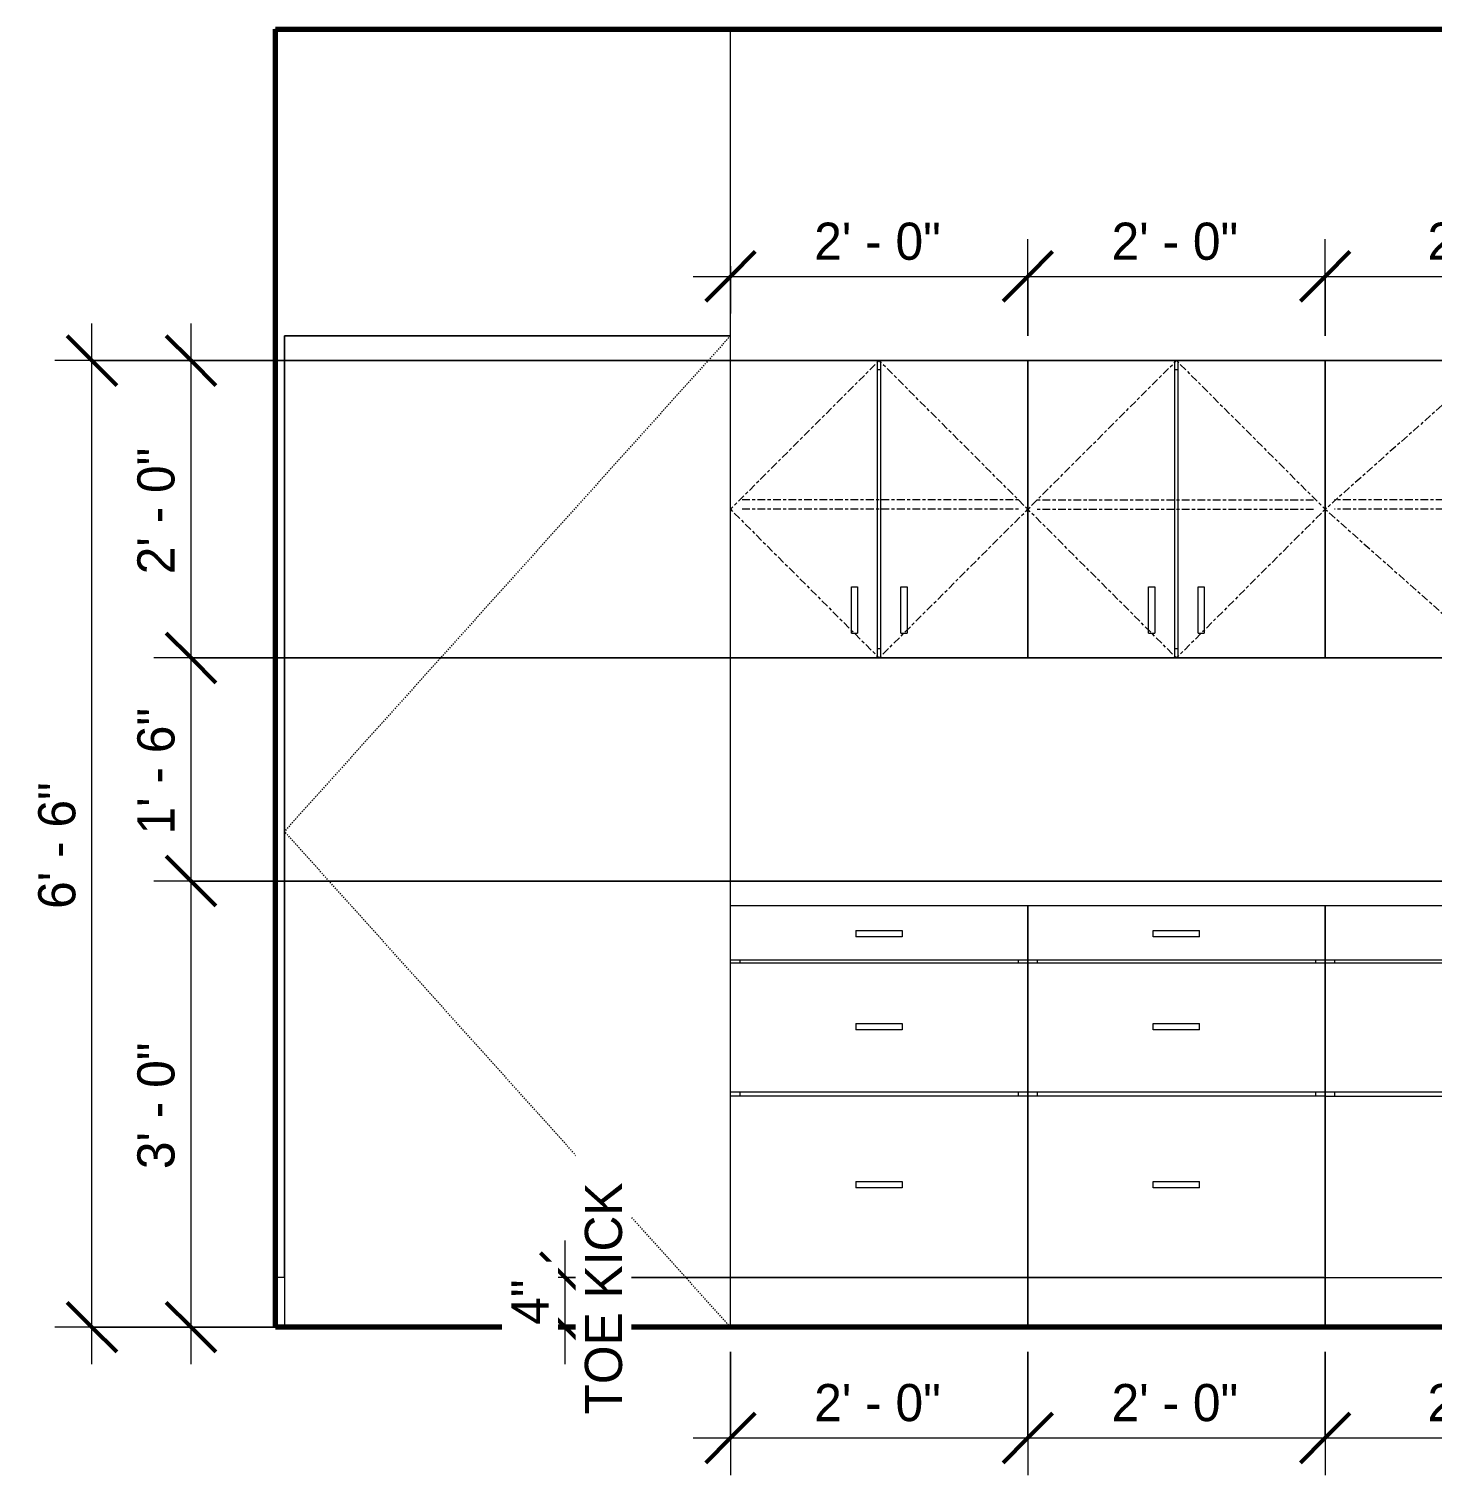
# Model space of a CAD drawing. Header units: inches. Extents: x -2718 to -922, y 119 to 10852.
# Drawn here: x -1983.9 to -1870.6, y 124.1 to 240.8 of the extents above; entities that cross this region are included whole.
import ezdxf

# ---------------------------------------------------------------- set-up
doc = ezdxf.new("R2010")
doc.units = ezdxf.units.IN
doc.header["$MEASUREMENT"] = 0
doc.linetypes.add('Center', pattern=[1.25, 0.25, -0.1875, 0.625, -0.1875])
doc.linetypes.add('Dash 1_16_', pattern=[0.125, 0.0625, -0.0625])
for name, color, linetype, lineweight in [('0-4', 130, 'Continuous', 5), ('A-ANNO-DIMS', 211, 'Continuous', 9), ('A-ANNO-DIMS-32', 211, 'Continuous', 9), ('A-DOOR-3', 31, 'Continuous', 9), ('A-DOOR-6', 31, 'Dash 1_16_', 9), ('A-FLOR-2', 10, 'Continuous', 70), ('A-FLOR-MCUT-1', 250, 'Continuous', 18), ('A-WALL', 113, 'Continuous', 18), ('A-WALL-1', 10, 'Continuous', 70), ('A-WALL-2', 250, 'Continuous', 18), ('A-WALL-4', 113, 'Continuous', 9), ('Q-CASE', 31, 'Continuous', 9), ('Q-CASE-2', 31, 'Center', 9)]:
    doc.layers.add(name, color=color, linetype=linetype, lineweight=lineweight)
doc.styles.add('Century Gothic', font='ufonts.com_century-gothic.ttf', dxfattribs={"height": 3})
doc.dimstyles.new('OD_1__HACK_2', dxfattribs={"dimscale": 12, "dimtxt": 3.132505, "dimasz": 0.333333, "dimexe": 0.25, "dimexo": 0.166667, "dimgap": 0.041667, "dimtad": 1, "dimdec": 0, "dimzin": 3, "dimdsep": 46, "dimlunit": 4, "dimtxsty": 'Century Gothic', "dimblk1": 'OBLIQUE', "dimblk2": 'OBLIQUE', "dimsah": 1, "dimcen": 0.09, "dimdle": 0.25, "dimazin": 0, "dimtfac": 1, "dimtdec": 4, "dimtix": 1, "dimtmove": 0, "dimatfit": 3, "dimfxl": 1, "dimtvp": 1, "dimtfill": 1, "dimfrac": 2, "dimtolj": 1, "dimtzin": 0, "dimarcsym": 2})

# ---------------------------------------------------------------- blocks, each defined once
blk = doc.blocks.new('CTR - 1st Phase - Shell_rvt-3-2ND _ 3RD FLOOR - STUDIO A - ADA TYPE B - KITCHEN BACK WALL')
at = {"layer": 'A-FLOR-2'}
for p, q in [((-10842.51, 240.75), (-10649.13, 240.75)), ((-10649.13, 136), (-10842.51, 136))]:
    blk.add_line(p, q, dxfattribs=at)
at = {"layer": 'A-FLOR-MCUT-1'}
for p, q in [((-10842.51, 240.76), (-10842.51, 240.75)), ((-10842.51, 136), (-10842.93, 136))]:
    blk.add_line(p, q, dxfattribs=at)
at = {"layer": 'A-WALL-1'}
blk.add_line((-10842.51, 136), (-10842.51, 240.75), dxfattribs=at)
at = {"layer": 'A-WALL-2'}
for p, q in [((-10842.51, 240.75), (-10842.51, 240.76)), ((-10842.93, 136), (-10842.51, 136))]:
    blk.add_line(p, q, dxfattribs=at)
blk = doc.blocks.new('Basic Wall _ INT - W4BØF - _5_8 GYP - 2X4 WOOD_BATT_ - 5_8 GYP_ - ___-2689024-2ND _ 3RD FLOOR - STUDIO A - ADA TYPE B - KITCHEN BACK WALL')
at = {"layer": 'A-WALL'}
for p, q in [((-10841.8, 140), (-10842.51, 140)), ((-10841.8, 140), (-10841.8, 139.92)), ((-10841.8, 139.92), (-10841.8, 136.61)), ((-10841.8, 136.61), (-10841.8, 136.11)), ((-10841.8, 136.11), (-10842.52, 136.11)), ((-10841.8, 136.11), (-10841.8, 136))]:
    blk.add_line(p, q, dxfattribs=at)
blk = doc.blocks.new('SWING - SINGLE - FLUSH - 36_ x 80_ - OFFSET PIVOT DOOR AT MAGIC PAK AND WASHER_DRYER-3199414-2ND _ 3RD FLOOR - STUDIO A - ADA TYPE B - KITCHEN BACK WALL')
at = {"layer": 'A-DOOR-3'}
for p, q in [((-10841.8, 216), (-10841.8, 140)), ((-10805.8, 216), (-10841.8, 216)), ((-10805.8, 136), (-10805.8, 216))]:
    blk.add_line(p, q, dxfattribs=at)
at = {"layer": 'A-DOOR-6'}
for p in [(-10805.8, 216), (-10805.8, 136)]:
    blk.add_line(p, (-10841.8, 176), dxfattribs=at)
blk = doc.blocks.new('Base Cabinet 3 Drawer 230 - Base Cabinet 3 Drawer 230 27_-2571739-2ND _ 3RD FLOOR - STUDIO A - ADA TYPE B - KITCHEN BACK WALL')
at = {"layer": 'Q-CASE'}
for p, q in [((-10730.8, 170), (-10757.8, 170)), ((-10757.8, 170), (-10757.8, 165.63)), ((-10730.8, 165.63), (-10730.8, 170)), ((-10746.18, 168), (-10742.43, 168)), ((-10746.18, 167.5), (-10746.18, 168)), ((-10742.43, 167.5), (-10746.18, 167.5)), ((-10742.43, 167.5), (-10742.43, 168)), ((-10757.8, 165.63), (-10730.8, 165.63)), ((-10757.8, 165.38), (-10757.8, 165.63)), ((-10730.8, 165.38), (-10757.8, 165.38)), ((-10757.8, 165.38), (-10757.8, 155)), ((-10757.05, 165.63), (-10757.05, 165.38)), ((-10731.55, 165.38), (-10731.55, 165.63)), ((-10730.8, 165.63), (-10730.8, 165.38)), ((-10730.8, 155), (-10730.8, 165.38)), ((-10746.18, 160.5), (-10742.43, 160.5)), ((-10746.18, 160), (-10746.18, 160.5)), ((-10742.43, 160), (-10746.18, 160)), ((-10742.43, 160), (-10742.43, 160.5)), ((-10757.8, 155), (-10730.8, 155)), ((-10757.8, 154.62), (-10757.8, 155)), ((-10730.8, 154.62), (-10757.8, 154.62)), ((-10757.8, 154.62), (-10757.8, 140)), ((-10757.05, 155), (-10757.05, 154.62)), ((-10731.55, 154.62), (-10731.55, 155)), ((-10730.8, 155), (-10730.8, 154.62)), ((-10730.8, 140), (-10730.8, 154.62)), ((-10746.18, 147.75), (-10742.43, 147.75)), ((-10746.18, 147.25), (-10746.18, 147.75)), ((-10742.43, 147.25), (-10746.18, 147.25)), ((-10742.43, 147.25), (-10742.43, 147.75)), ((-10757.8, 140), (-10730.8, 140)), ((-10757.8, 140), (-10757.8, 136)), ((-10730.8, 136), (-10730.8, 140))]:
    blk.add_line(p, q, dxfattribs=at)
blk = doc.blocks.new('Base Cabinet 3 Drawer 230 - Base Cabinet 3 Drawer 230 24_-2554933-2ND _ 3RD FLOOR - STUDIO A - ADA TYPE B - KITCHEN BACK WALL')
at = {"layer": 'Q-CASE'}
for p, q in [((-10757.8, 170), (-10781.8, 170)), ((-10781.8, 170), (-10781.8, 165.63)), ((-10757.8, 165.63), (-10757.8, 170)), ((-10771.68, 168), (-10767.93, 168)), ((-10771.68, 167.5), (-10771.68, 168)), ((-10767.93, 167.5), (-10771.68, 167.5)), ((-10767.93, 167.5), (-10767.93, 168)), ((-10781.8, 165.63), (-10757.8, 165.63)), ((-10781.8, 165.38), (-10781.8, 165.63)), ((-10757.8, 165.38), (-10781.8, 165.38)), ((-10781.8, 165.38), (-10781.8, 155)), ((-10781.05, 165.63), (-10781.05, 165.38)), ((-10758.55, 165.38), (-10758.55, 165.63)), ((-10757.8, 165.63), (-10757.8, 165.38)), ((-10757.8, 155), (-10757.8, 165.38)), ((-10771.68, 160.5), (-10767.93, 160.5)), ((-10771.68, 160), (-10771.68, 160.5)), ((-10767.93, 160), (-10771.68, 160)), ((-10767.93, 160), (-10767.93, 160.5)), ((-10781.8, 155), (-10757.8, 155)), ((-10781.8, 154.63), (-10781.8, 155)), ((-10757.8, 154.63), (-10781.8, 154.63)), ((-10781.8, 154.63), (-10781.8, 140)), ((-10781.05, 155), (-10781.05, 154.63)), ((-10758.55, 154.63), (-10758.55, 155)), ((-10757.8, 155), (-10757.8, 154.63)), ((-10757.8, 140), (-10757.8, 154.63)), ((-10771.68, 147.75), (-10767.93, 147.75)), ((-10771.68, 147.25), (-10771.68, 147.75)), ((-10767.93, 147.25), (-10771.68, 147.25)), ((-10767.93, 147.25), (-10767.93, 147.75)), ((-10781.8, 140), (-10757.8, 140)), ((-10781.8, 140), (-10781.8, 136)), ((-10757.8, 136), (-10757.8, 140))]:
    blk.add_line(p, q, dxfattribs=at)
blk = doc.blocks.new('Base Cabinet 3 Drawer 230 - Base Cabinet 3 Drawer 230 24_-2578604-2ND _ 3RD FLOOR - STUDIO A - ADA TYPE B - KITCHEN BACK WALL')
at = {"layer": 'Q-CASE'}
for p, q in [((-10781.8, 170), (-10805.8, 170)), ((-10781.8, 165.63), (-10781.8, 170)), ((-10795.68, 168), (-10791.93, 168)), ((-10795.68, 168), (-10795.68, 167.5)), ((-10791.93, 167.5), (-10795.68, 167.5)), ((-10791.93, 168), (-10791.93, 167.5)), ((-10805.8, 165.63), (-10781.8, 165.63)), ((-10781.8, 165.38), (-10805.8, 165.38)), ((-10805.05, 165.63), (-10805.05, 165.38)), ((-10782.55, 165.38), (-10782.55, 165.63)), ((-10781.8, 165.63), (-10781.8, 165.38)), ((-10781.8, 155), (-10781.8, 165.38)), ((-10795.68, 160.5), (-10791.93, 160.5)), ((-10795.68, 160.5), (-10795.68, 160)), ((-10791.93, 160), (-10795.68, 160)), ((-10791.93, 160.5), (-10791.93, 160)), ((-10805.8, 155), (-10781.8, 155)), ((-10781.8, 154.63), (-10805.8, 154.63)), ((-10805.05, 155), (-10805.05, 154.63)), ((-10782.55, 154.63), (-10782.55, 155)), ((-10781.8, 155), (-10781.8, 154.63)), ((-10781.8, 140), (-10781.8, 154.63)), ((-10795.68, 147.75), (-10791.93, 147.75)), ((-10795.68, 147.75), (-10795.68, 147.25)), ((-10791.93, 147.25), (-10795.68, 147.25)), ((-10791.93, 147.75), (-10791.93, 147.25)), ((-10805.8, 140), (-10781.8, 140)), ((-10781.8, 136), (-10781.8, 140))]:
    blk.add_line(p, q, dxfattribs=at)
blk = doc.blocks.new('300 Series Wall Hung Cabinet_302 - 27_ X 24_-2766376-2ND _ 3RD FLOOR - STUDIO A - ADA TYPE B - KITCHEN BACK WALL')
at = {"layer": 'Q-CASE'}
for p, q in [((-10744.43, 214), (-10757.8, 214)), ((-10757.8, 214), (-10757.8, 190)), ((-10744.43, 190), (-10744.43, 214)), ((-10744.43, 214), (-10744.18, 214)), ((-10730.8, 214), (-10744.18, 214)), ((-10744.18, 214), (-10744.18, 190)), ((-10744.18, 213.25), (-10744.43, 213.25)), ((-10730.8, 196.24), (-10730.8, 197.89)), ((-10746.54, 195.75), (-10746.05, 195.75)), ((-10746.54, 192), (-10746.54, 195.75)), ((-10746.05, 195.75), (-10746.05, 192)), ((-10742.54, 195.75), (-10742.05, 195.75)), ((-10742.54, 192), (-10742.54, 195.75)), ((-10742.05, 195.75), (-10742.05, 192)), ((-10746.54, 192), (-10746.05, 192)), ((-10742.54, 192), (-10742.05, 192)), ((-10730.8, 190), (-10730.8, 191.74)), ((-10744.43, 190.75), (-10744.18, 190.75)), ((-10757.8, 190), (-10744.43, 190)), ((-10744.18, 190), (-10744.43, 190)), ((-10744.18, 190), (-10730.8, 190))]:
    blk.add_line(p, q, dxfattribs=at)
at = {"layer": 'Q-CASE-2'}
for p, q in [((-10744.3, 214), (-10757.8, 202)), ((-10730.8, 202), (-10744.3, 214)), ((-10757.8, 202), (-10744.3, 190)), ((-10731.55, 202.75), (-10757.05, 202.75)), ((-10731.55, 202), (-10757.05, 202)), ((-10744.3, 190), (-10730.8, 202))]:
    blk.add_line(p, q, dxfattribs=at)
blk = doc.blocks.new('300 Series Wall Hung Cabinet_302 - 24_ X 24_-2588623-2ND _ 3RD FLOOR - STUDIO A - ADA TYPE B - KITCHEN BACK WALL')
at = {"layer": 'Q-CASE'}
for p, q in [((-10781.8, 214), (-10781.8, 190)), ((-10769.93, 214), (-10781.8, 214)), ((-10769.93, 190), (-10769.93, 214)), ((-10769.93, 214), (-10769.68, 214)), ((-10769.68, 214), (-10769.68, 190)), ((-10757.8, 214), (-10769.68, 214)), ((-10757.8, 190), (-10757.8, 214)), ((-10769.68, 213.25), (-10769.93, 213.25)), ((-10772.05, 195.75), (-10771.56, 195.75)), ((-10772.05, 192), (-10772.05, 195.75)), ((-10771.56, 195.75), (-10771.56, 192)), ((-10768.05, 195.75), (-10767.56, 195.75)), ((-10768.05, 192), (-10768.05, 195.75)), ((-10767.56, 195.75), (-10767.56, 192)), ((-10772.05, 192), (-10771.56, 192)), ((-10768.05, 192), (-10767.56, 192)), ((-10769.93, 190.75), (-10769.68, 190.75)), ((-10781.8, 190), (-10769.93, 190)), ((-10769.68, 190), (-10769.93, 190)), ((-10769.68, 190), (-10757.8, 190))]:
    blk.add_line(p, q, dxfattribs=at)
at = {"layer": 'Q-CASE-2'}
for p, q in [((-10781.8, 202), (-10769.8, 214)), ((-10769.8, 214), (-10757.8, 202)), ((-10769.8, 190), (-10781.8, 202)), ((-10781.05, 202.75), (-10758.55, 202.75)), ((-10781.05, 202), (-10758.55, 202)), ((-10757.8, 202), (-10769.8, 190))]:
    blk.add_line(p, q, dxfattribs=at)
blk = doc.blocks.new('300 Series Wall Hung Cabinet_302 - 24_ X 24_-V5-2ND _ 3RD FLOOR - STUDIO A - ADA TYPE B - KITCHEN BACK WALL')
at = {"layer": 'Q-CASE'}
for p, q in [((-10793.93, 214), (-10805.8, 214)), ((-10793.93, 190), (-10793.93, 214)), ((-10793.93, 214), (-10793.68, 214)), ((-10781.8, 214), (-10793.68, 214)), ((-10793.68, 214), (-10793.68, 190)), ((-10781.8, 190), (-10781.8, 214)), ((-10793.68, 213.25), (-10793.93, 213.25)), ((-10796.04, 195.75), (-10795.55, 195.75)), ((-10796.04, 192), (-10796.04, 195.75)), ((-10795.55, 195.75), (-10795.55, 192)), ((-10792.04, 195.75), (-10791.55, 195.75)), ((-10792.04, 192), (-10792.04, 195.75)), ((-10791.55, 195.75), (-10791.55, 192)), ((-10796.04, 192), (-10795.55, 192)), ((-10792.04, 192), (-10791.55, 192)), ((-10793.93, 190.75), (-10793.68, 190.75)), ((-10805.8, 190), (-10793.93, 190)), ((-10793.68, 190), (-10793.93, 190)), ((-10793.68, 190), (-10781.8, 190))]:
    blk.add_line(p, q, dxfattribs=at)
at = {"layer": 'Q-CASE-2'}
for p, q in [((-10793.8, 214), (-10805.8, 202)), ((-10781.8, 202), (-10793.8, 214)), ((-10805.8, 202), (-10793.8, 190)), ((-10782.55, 202.75), (-10805.05, 202.75)), ((-10782.55, 202), (-10805.05, 202)), ((-10793.8, 190), (-10781.8, 202))]:
    blk.add_line(p, q, dxfattribs=at)
blk = doc.blocks.new('DIMBLOCK40-2ND _ 3RD FLOOR - STUDIO A - ADA TYPE B - KITCHEN BACK WALL')
at = {"layer": 'A-ANNO-DIMS-32'}
for p, q in [((-1903.27, 216), (-1903.27, 223.79)), ((-1930.27, 220.79), (-1903.27, 220.79)), ((-1927.27, 221.61), (-1927.27, 217.79)), ((-1927.27, 220.79), (-1927.27, 221.61)), ((-1903.27, 220.79), (-1903.27, 216))]:
    blk.add_line(p, q, dxfattribs=at)
at = {"layer": 'A-ANNO-DIMS-32', "lineweight": 50}
for p, q in [((-1927.27, 220.79), (-1925.27, 222.79)), ((-1903.27, 220.79), (-1901.27, 222.79)), ((-1927.27, 220.79), (-1929.27, 218.79)), ((-1903.27, 220.79), (-1905.27, 218.79))]:
    blk.add_line(p, q, dxfattribs=at)
at = {"layer": 'A-ANNO-DIMS-32', "color": 0, "insert": (-1920.51, 225.13), "char_height": 3, "width": 12.5897, "attachment_point": 1, "line_spacing_factor": 0.984502, "style": 'Century Gothic', "bg_fill": 3, "box_fill_scale": 1.25, "bg_fill_color": 256, "bg_fill_true_color": 13158600, "bg_fill_transparency": 0}
blk.add_mtext('2\' - 0"', dxfattribs=at)
blk = doc.blocks.new('_Oblique')
at = {"color": 0, "linetype": 'ByBlock', "lineweight": -2}
blk.add_line((-0.5, -0.5), (0.5, 0.5), dxfattribs=at)
blk = doc.blocks.new('DIMBLOCK41-2ND _ 3RD FLOOR - STUDIO A - ADA TYPE B - KITCHEN BACK WALL')
at = {"layer": 'A-ANNO-DIMS-32'}
for p, q in [((-1903.27, 216), (-1903.27, 223.79)), ((-1879.27, 216), (-1879.27, 223.79)), ((-1903.27, 220.79), (-1879.27, 220.79)), ((-1903.27, 220.79), (-1903.27, 216)), ((-1879.27, 220.79), (-1879.27, 216))]:
    blk.add_line(p, q, dxfattribs=at)
at = {"layer": 'A-ANNO-DIMS-32', "lineweight": 50}
for p, q in [((-1903.27, 220.79), (-1901.27, 222.79)), ((-1879.27, 220.79), (-1877.27, 222.79)), ((-1903.27, 220.79), (-1905.27, 218.79)), ((-1879.27, 220.79), (-1881.27, 218.79))]:
    blk.add_line(p, q, dxfattribs=at)
at = {"layer": 'A-ANNO-DIMS-32', "color": 0, "insert": (-1896.51, 225.13), "char_height": 3, "width": 12.5897, "attachment_point": 1, "line_spacing_factor": 0.984502, "style": 'Century Gothic', "bg_fill": 3, "box_fill_scale": 1.25, "bg_fill_color": 256, "bg_fill_true_color": 13158600, "bg_fill_transparency": 0}
blk.add_mtext('2\' - 0"', dxfattribs=at)
blk = doc.blocks.new('DIMBLOCK42-2ND _ 3RD FLOOR - STUDIO A - ADA TYPE B - KITCHEN BACK WALL')
at = {"layer": 'A-ANNO-DIMS-32'}
for p, q in [((-1879.27, 216), (-1879.27, 223.79)), ((-1852.27, 216), (-1852.27, 223.79)), ((-1879.27, 220.79), (-1852.27, 220.79)), ((-1879.27, 220.79), (-1879.27, 216)), ((-1852.27, 220.79), (-1852.27, 216))]:
    blk.add_line(p, q, dxfattribs=at)
at = {"layer": 'A-ANNO-DIMS-32', "lineweight": 50}
for p, q in [((-1879.27, 220.79), (-1877.27, 222.79)), ((-1852.27, 220.79), (-1850.27, 222.79)), ((-1879.27, 220.79), (-1881.27, 218.79)), ((-1852.27, 220.79), (-1854.27, 218.79))]:
    blk.add_line(p, q, dxfattribs=at)
at = {"layer": 'A-ANNO-DIMS-32', "color": 0, "insert": (-1871.01, 225.13), "char_height": 3, "width": 12.5897, "attachment_point": 1, "line_spacing_factor": 0.984502, "style": 'Century Gothic', "bg_fill": 3, "box_fill_scale": 1.25, "bg_fill_color": 256, "bg_fill_true_color": 13158600, "bg_fill_transparency": 0}
blk.add_mtext('2\' - 3"', dxfattribs=at)
blk = doc.blocks.new('DIMBLOCK47-2ND _ 3RD FLOOR - STUDIO A - ADA TYPE B - KITCHEN BACK WALL')
at = {"layer": 'A-ANNO-DIMS-32', "lineweight": 50}
for p, q in [((-1970.8, 172), (-1972.8, 174)), ((-1970.8, 172), (-1968.8, 170)), ((-1970.8, 136), (-1972.8, 138)), ((-1970.8, 136), (-1968.8, 134))]:
    blk.add_line(p, q, dxfattribs=at)
at = {"layer": 'A-ANNO-DIMS-32'}
for p, q in [((-1823.51, 172), (-1973.8, 172)), ((-1970.8, 133), (-1970.8, 172)), ((-1970.8, 172), (-1823.51, 172)), ((-1796.01, 136), (-1973.8, 136)), ((-1970.8, 136), (-1796.01, 136))]:
    blk.add_line(p, q, dxfattribs=at)
at = {"layer": 'A-ANNO-DIMS-32', "color": 0, "insert": (-1975.14, 148.75), "char_height": 3, "width": 12.5897, "attachment_point": 1, "rotation": 90, "line_spacing_factor": 0.984502, "style": 'Century Gothic', "bg_fill": 3, "box_fill_scale": 1.25, "bg_fill_color": 256, "bg_fill_true_color": 13158600, "bg_fill_transparency": 0}
blk.add_mtext('3\' - 0"', dxfattribs=at)
blk = doc.blocks.new('DIMBLOCK48-2ND _ 3RD FLOOR - STUDIO A - ADA TYPE B - KITCHEN BACK WALL')
at = {"layer": 'A-ANNO-DIMS-32', "lineweight": 50}
for p, q in [((-1970.8, 190), (-1972.8, 192)), ((-1970.8, 190), (-1968.8, 188)), ((-1970.8, 172), (-1972.8, 174)), ((-1970.8, 172), (-1968.8, 170))]:
    blk.add_line(p, q, dxfattribs=at)
at = {"layer": 'A-ANNO-DIMS-32'}
for p, q in [((-1800.39, 190), (-1973.8, 190)), ((-1970.8, 172), (-1970.8, 190)), ((-1970.8, 190), (-1800.39, 190)), ((-1823.51, 172), (-1973.8, 172)), ((-1970.8, 172), (-1823.51, 172))]:
    blk.add_line(p, q, dxfattribs=at)
at = {"layer": 'A-ANNO-DIMS-32', "color": 0, "insert": (-1975.14, 175.75), "char_height": 3, "width": 12.5897, "attachment_point": 1, "rotation": 90, "line_spacing_factor": 0.984502, "style": 'Century Gothic', "bg_fill": 3, "box_fill_scale": 1.25, "bg_fill_color": 256, "bg_fill_true_color": 13158600, "bg_fill_transparency": 0}
blk.add_mtext('1\' - 6"', dxfattribs=at)
blk = doc.blocks.new('DIMBLOCK49-2ND _ 3RD FLOOR - STUDIO A - ADA TYPE B - KITCHEN BACK WALL')
at = {"layer": 'A-ANNO-DIMS-32', "lineweight": 50}
for p, q in [((-1970.8, 214), (-1972.8, 216)), ((-1970.8, 214), (-1968.8, 212)), ((-1970.8, 190), (-1972.8, 192)), ((-1970.8, 190), (-1968.8, 188))]:
    blk.add_line(p, q, dxfattribs=at)
at = {"layer": 'A-ANNO-DIMS-32'}
for p, q in [((-1970.8, 190), (-1970.8, 217)), ((-1824.39, 214), (-1973.8, 214)), ((-1970.8, 214), (-1824.39, 214)), ((-1800.39, 190), (-1973.8, 190)), ((-1970.8, 190), (-1800.39, 190))]:
    blk.add_line(p, q, dxfattribs=at)
at = {"layer": 'A-ANNO-DIMS-32', "color": 0, "insert": (-1975.14, 196.75), "char_height": 3, "width": 12.5897, "attachment_point": 1, "rotation": 90, "line_spacing_factor": 0.984502, "style": 'Century Gothic', "bg_fill": 3, "box_fill_scale": 1.25, "bg_fill_color": 256, "bg_fill_true_color": 13158600, "bg_fill_transparency": 0}
blk.add_mtext('2\' - 0"', dxfattribs=at)
blk = doc.blocks.new('DIMBLOCK50-2ND _ 3RD FLOOR - STUDIO A - ADA TYPE B - KITCHEN BACK WALL')
at = {"layer": 'A-ANNO-DIMS-32', "lineweight": 50}
for p, q in [((-1978.8, 214), (-1980.8, 216)), ((-1978.8, 214), (-1976.8, 212)), ((-1978.8, 136), (-1980.8, 138)), ((-1978.8, 136), (-1976.8, 134))]:
    blk.add_line(p, q, dxfattribs=at)
at = {"layer": 'A-ANNO-DIMS-32'}
for p, q in [((-1978.8, 133), (-1978.8, 217)), ((-1824.39, 214), (-1981.8, 214)), ((-1978.8, 214), (-1824.39, 214)), ((-1811.01, 136), (-1981.8, 136)), ((-1978.8, 136), (-1811.01, 136))]:
    blk.add_line(p, q, dxfattribs=at)
at = {"layer": 'A-ANNO-DIMS-32', "color": 0, "insert": (-1983.14, 169.75), "char_height": 3, "width": 12.5897, "attachment_point": 1, "rotation": 90, "line_spacing_factor": 0.984502, "style": 'Century Gothic', "bg_fill": 3, "box_fill_scale": 1.25, "bg_fill_color": 256, "bg_fill_true_color": 13158600, "bg_fill_transparency": 0}
blk.add_mtext('6\' - 6"', dxfattribs=at)
blk = doc.blocks.new('DIMBLOCK51-2ND _ 3RD FLOOR - STUDIO A - ADA TYPE B - KITCHEN BACK WALL')
at = {"layer": 'A-ANNO-DIMS-32'}
for p, q in [((-1940.6, 133), (-1940.6, 143)), ((-1879.39, 140), (-1943.6, 140)), ((-1940.6, 140), (-1879.39, 140)), ((-1796.01, 136), (-1943.6, 136)), ((-1940.6, 136), (-1796.01, 136))]:
    blk.add_line(p, q, dxfattribs=at)
at = {"layer": 'A-ANNO-DIMS-32', "lineweight": 50}
for p, q in [((-1940.6, 140), (-1942.6, 142)), ((-1940.6, 140), (-1938.6, 138)), ((-1940.6, 136), (-1942.6, 138)), ((-1940.6, 136), (-1938.6, 134))]:
    blk.add_line(p, q, dxfattribs=at)
at = {"layer": 'A-ANNO-DIMS-32', "color": 0, "char_height": 3, "attachment_point": 1, "rotation": 90, "line_spacing_factor": 0.984502, "style": 'Century Gothic', "bg_fill": 3, "box_fill_scale": 1.25, "bg_fill_color": 256, "bg_fill_true_color": 13158600, "bg_fill_transparency": 0}
for s, insert, width in [('TOE KICK', (-1939.02, 128.95), 21.7187), ('4"', (-1944.95, 136.19), 4.3557)]:
    blk.add_mtext(s, dxfattribs=dict(at, insert=insert, width=width))
blk = doc.blocks.new('DIMBLOCK52-2ND _ 3RD FLOOR - STUDIO A - ADA TYPE B - KITCHEN BACK WALL')
at = {"layer": 'A-ANNO-DIMS-32'}
for p, q in [((-1927.27, 134), (-1927.27, 124.06)), ((-1927.27, 127.06), (-1927.27, 134)), ((-1903.27, 134), (-1903.27, 124.06)), ((-1903.27, 127.06), (-1903.27, 134)), ((-1930.27, 127.06), (-1903.27, 127.06))]:
    blk.add_line(p, q, dxfattribs=at)
at = {"layer": 'A-ANNO-DIMS-32', "lineweight": 50}
for p, q in [((-1927.27, 127.06), (-1925.27, 129.06)), ((-1903.27, 127.06), (-1901.27, 129.06)), ((-1927.27, 127.06), (-1929.27, 125.06)), ((-1903.27, 127.06), (-1905.27, 125.06))]:
    blk.add_line(p, q, dxfattribs=at)
at = {"layer": 'A-ANNO-DIMS-32', "color": 0, "insert": (-1920.51, 131.41), "char_height": 3, "width": 12.5897, "attachment_point": 1, "line_spacing_factor": 0.984502, "style": 'Century Gothic', "bg_fill": 3, "box_fill_scale": 1.25, "bg_fill_color": 256, "bg_fill_true_color": 13158600, "bg_fill_transparency": 0}
blk.add_mtext('2\' - 0"', dxfattribs=at)
blk = doc.blocks.new('DIMBLOCK53-2ND _ 3RD FLOOR - STUDIO A - ADA TYPE B - KITCHEN BACK WALL')
at = {"layer": 'A-ANNO-DIMS-32'}
for p, q in [((-1903.27, 134), (-1903.27, 124.06)), ((-1903.27, 127.06), (-1903.27, 134)), ((-1879.27, 134), (-1879.27, 124.06)), ((-1879.27, 127.06), (-1879.27, 134)), ((-1903.27, 127.06), (-1879.27, 127.06))]:
    blk.add_line(p, q, dxfattribs=at)
at = {"layer": 'A-ANNO-DIMS-32', "lineweight": 50}
for p, q in [((-1903.27, 127.06), (-1901.27, 129.06)), ((-1879.27, 127.06), (-1877.27, 129.06)), ((-1903.27, 127.06), (-1905.27, 125.06)), ((-1879.27, 127.06), (-1881.27, 125.06))]:
    blk.add_line(p, q, dxfattribs=at)
at = {"layer": 'A-ANNO-DIMS-32', "color": 0, "insert": (-1896.51, 131.41), "char_height": 3, "width": 12.5897, "attachment_point": 1, "line_spacing_factor": 0.984502, "style": 'Century Gothic', "bg_fill": 3, "box_fill_scale": 1.25, "bg_fill_color": 256, "bg_fill_true_color": 13158600, "bg_fill_transparency": 0}
blk.add_mtext('2\' - 0"', dxfattribs=at)
blk = doc.blocks.new('DIMBLOCK54-2ND _ 3RD FLOOR - STUDIO A - ADA TYPE B - KITCHEN BACK WALL')
at = {"layer": 'A-ANNO-DIMS-32'}
for p, q in [((-1879.27, 134), (-1879.27, 124.06)), ((-1879.27, 127.06), (-1879.27, 134)), ((-1852.27, 134), (-1852.27, 124.06)), ((-1852.27, 127.06), (-1852.27, 134)), ((-1879.27, 127.06), (-1852.27, 127.06))]:
    blk.add_line(p, q, dxfattribs=at)
at = {"layer": 'A-ANNO-DIMS-32', "lineweight": 50}
for p, q in [((-1879.27, 127.06), (-1877.27, 129.06)), ((-1852.27, 127.06), (-1850.27, 129.06)), ((-1879.27, 127.06), (-1881.27, 125.06)), ((-1852.27, 127.06), (-1854.27, 125.06))]:
    blk.add_line(p, q, dxfattribs=at)
at = {"layer": 'A-ANNO-DIMS-32', "color": 0, "insert": (-1871.01, 131.41), "char_height": 3, "width": 12.5897, "attachment_point": 1, "line_spacing_factor": 0.984502, "style": 'Century Gothic', "bg_fill": 3, "box_fill_scale": 1.25, "bg_fill_color": 256, "bg_fill_true_color": 13158600, "bg_fill_transparency": 0}
blk.add_mtext('2\' - 3"', dxfattribs=at)

msp = doc.modelspace()

# ---------------------------------------------------------------- linework, layer by layer
at = {"layer": 'A-WALL'}
for p, q in [((-1927.27, 216), (-1927.27, 240.75)), ((-1963.27, 140), (-1963.27, 216)), ((-1963.27, 216), (-1927.27, 216))]:
    msp.add_line(p, q, dxfattribs=at)
at = {"layer": 'A-WALL-4'}
for p, q in [((-1851.51, 172), (-1927.27, 172)), ((-1851.51, 170), (-1927.27, 170))]:
    msp.add_line(p, q, dxfattribs=at)

# ---------------------------------------------------------------- block references
at = {"layer": '0-4'}
msp.add_blockref('CTR - 1st Phase - Shell_rvt-3-2ND _ 3RD FLOOR - STUDIO A - ADA TYPE B - KITCHEN BACK WALL', (8878.53, 0), dxfattribs=at)
at = {"layer": 'A-DOOR-3'}
msp.add_blockref('SWING - SINGLE - FLUSH - 36_ x 80_ - OFFSET PIVOT DOOR AT MAGIC PAK AND WASHER_DRYER-3199414-2ND _ 3RD FLOOR - STUDIO A - ADA TYPE B - KITCHEN BACK WALL', (8878.53, 0), dxfattribs=at)
at = {"layer": 'A-WALL'}
msp.add_blockref('Basic Wall _ INT - W4BØF - _5_8 GYP - 2X4 WOOD_BATT_ - 5_8 GYP_ - ___-2689024-2ND _ 3RD FLOOR - STUDIO A - ADA TYPE B - KITCHEN BACK WALL', (8878.53, 0), dxfattribs=at)
at = {"layer": 'Q-CASE'}
for name in ['300 Series Wall Hung Cabinet_302 - 24_ X 24_-V5-2ND _ 3RD FLOOR - STUDIO A - ADA TYPE B - KITCHEN BACK WALL', '300 Series Wall Hung Cabinet_302 - 24_ X 24_-2588623-2ND _ 3RD FLOOR - STUDIO A - ADA TYPE B - KITCHEN BACK WALL', '300 Series Wall Hung Cabinet_302 - 27_ X 24_-2766376-2ND _ 3RD FLOOR - STUDIO A - ADA TYPE B - KITCHEN BACK WALL', 'Base Cabinet 3 Drawer 230 - Base Cabinet 3 Drawer 230 24_-2578604-2ND _ 3RD FLOOR - STUDIO A - ADA TYPE B - KITCHEN BACK WALL', 'Base Cabinet 3 Drawer 230 - Base Cabinet 3 Drawer 230 24_-2554933-2ND _ 3RD FLOOR - STUDIO A - ADA TYPE B - KITCHEN BACK WALL', 'Base Cabinet 3 Drawer 230 - Base Cabinet 3 Drawer 230 27_-2571739-2ND _ 3RD FLOOR - STUDIO A - ADA TYPE B - KITCHEN BACK WALL']:
    msp.add_blockref(name, (8878.53, 0), dxfattribs=at)

# ---------------------------------------------------------------- next in the draw order: dimensions: what is measured, and where the dimension line sits
at = {"layer": 'A-ANNO-DIMS'}
dim = msp.add_linear_dim(base=(-1903.27, 220.79), p1=(-1927.27, 223.61), p2=(-1903.27, 214), dimstyle='OD_1__HACK_2', override={"dimpost": '<>', "dimfxl": 25.853918}, dxfattribs=at)
dim.commit()
dim.dimension.update_dxf_attribs({"geometry": 'DIMBLOCK40-2ND _ 3RD FLOOR - STUDIO A - ADA TYPE B - KITCHEN BACK WALL', "text_midpoint": (-1915.27, 222.86)})
dim = msp.add_linear_dim(base=(-1970.8, 172), p1=(-1794.01, 136), p2=(-1821.51, 172), angle=90, dimstyle='OD_1__HACK_2', override={"dimpost": '<>', "dimfxl": 45.301766}, dxfattribs=at)
dim.commit()
dim.dimension.update_dxf_attribs({"geometry": 'DIMBLOCK47-2ND _ 3RD FLOOR - STUDIO A - ADA TYPE B - KITCHEN BACK WALL', "text_midpoint": (-1972.87, 154)})

# ---------------------------------------------------------------- next in the draw order: dimensions: what is measured, and where the dimension line sits
dim = msp.add_linear_dim(base=(-1879.27, 220.79), p1=(-1903.27, 214), p2=(-1879.27, 214), dimstyle='OD_1__HACK_2', override={"dimpost": '<>', "dimfxl": 24}, dxfattribs=at)
dim.commit()
dim.dimension.update_dxf_attribs({"geometry": 'DIMBLOCK41-2ND _ 3RD FLOOR - STUDIO A - ADA TYPE B - KITCHEN BACK WALL', "text_midpoint": (-1891.27, 222.86)})
dim = msp.add_linear_dim(base=(-1970.8, 190), p1=(-1821.51, 172), p2=(-1798.39, 190), angle=90, dimstyle='OD_1__HACK_2', override={"dimpost": '<>', "dimfxl": 29.304703}, dxfattribs=at)
dim.commit()
dim.dimension.update_dxf_attribs({"geometry": 'DIMBLOCK48-2ND _ 3RD FLOOR - STUDIO A - ADA TYPE B - KITCHEN BACK WALL', "text_midpoint": (-1972.87, 181)})

# ---------------------------------------------------------------- next in the draw order: dimensions: what is measured, and where the dimension line sits
dim = msp.add_linear_dim(base=(-1852.27, 220.79), p1=(-1879.27, 214), p2=(-1852.27, 214), dimstyle='OD_1__HACK_2', override={"dimpost": '<>', "dimfxl": 27}, dxfattribs=at)
dim.commit()
dim.dimension.update_dxf_attribs({"geometry": 'DIMBLOCK42-2ND _ 3RD FLOOR - STUDIO A - ADA TYPE B - KITCHEN BACK WALL', "text_midpoint": (-1865.77, 222.86)})

# ---------------------------------------------------------------- next in the draw order: dimensions: what is measured, and where the dimension line sits
dim = msp.add_linear_dim(base=(-1970.8, 214), p1=(-1798.39, 190), p2=(-1822.39, 214), angle=90, dimstyle='OD_1__HACK_2', override={"dimpost": '<>', "dimfxl": 33.941125}, dxfattribs=at)
dim.commit()
dim.dimension.update_dxf_attribs({"geometry": 'DIMBLOCK49-2ND _ 3RD FLOOR - STUDIO A - ADA TYPE B - KITCHEN BACK WALL', "text_midpoint": (-1972.87, 202)})

# ---------------------------------------------------------------- next in the draw order: dimensions: what is measured, and where the dimension line sits
dim = msp.add_linear_dim(base=(-1978.8, 214), p1=(-1809.01, 136), p2=(-1822.39, 214), angle=90, dimstyle='OD_1__HACK_2', override={"dimpost": '<>', "dimfxl": 79.138427}, dxfattribs=at)
dim.commit()
dim.dimension.update_dxf_attribs({"geometry": 'DIMBLOCK50-2ND _ 3RD FLOOR - STUDIO A - ADA TYPE B - KITCHEN BACK WALL', "text_midpoint": (-1980.87, 175)})

# ---------------------------------------------------------------- next in the draw order: dimensions: what is measured, and where the dimension line sits
dim = msp.add_linear_dim(base=(-1940.6, 140), p1=(-1794.01, 136), p2=(-1877.39, 140), angle=90, text='<>\\XTOE KICK', dimstyle='OD_1__HACK_2', override={"dimpost": '<>', "dimfxl": 83.473573}, dxfattribs=at)
dim.commit()
dim.dimension.update_dxf_attribs({"geometry": 'DIMBLOCK51-2ND _ 3RD FLOOR - STUDIO A - ADA TYPE B - KITCHEN BACK WALL', "text_midpoint": (-1940.6, 138)})

# ---------------------------------------------------------------- next in the draw order: dimensions: what is measured, and where the dimension line sits
dim = msp.add_linear_dim(base=(-1903.27, 127.06), p1=(-1927.27, 136), p2=(-1903.27, 136), dimstyle='OD_1__HACK_2', override={"dimpost": '<>', "dimfxl": 24}, dxfattribs=at)
dim.commit()
dim.dimension.update_dxf_attribs({"geometry": 'DIMBLOCK52-2ND _ 3RD FLOOR - STUDIO A - ADA TYPE B - KITCHEN BACK WALL', "text_midpoint": (-1915.27, 129.14)})

# ---------------------------------------------------------------- next in the draw order: dimensions: what is measured, and where the dimension line sits
dim = msp.add_linear_dim(base=(-1879.27, 127.06), p1=(-1903.27, 136), p2=(-1879.27, 136), dimstyle='OD_1__HACK_2', override={"dimpost": '<>', "dimfxl": 24}, dxfattribs=at)
dim.commit()
dim.dimension.update_dxf_attribs({"geometry": 'DIMBLOCK53-2ND _ 3RD FLOOR - STUDIO A - ADA TYPE B - KITCHEN BACK WALL', "text_midpoint": (-1891.27, 129.14)})

# ---------------------------------------------------------------- next in the draw order: dimensions: what is measured, and where the dimension line sits
dim = msp.add_linear_dim(base=(-1852.27, 127.06), p1=(-1879.27, 136), p2=(-1852.27, 136), dimstyle='OD_1__HACK_2', override={"dimpost": '<>', "dimfxl": 27}, dxfattribs=at)
dim.commit()
dim.dimension.update_dxf_attribs({"geometry": 'DIMBLOCK54-2ND _ 3RD FLOOR - STUDIO A - ADA TYPE B - KITCHEN BACK WALL', "text_midpoint": (-1865.77, 129.14)})

doc.saveas('drawing.dxf')
